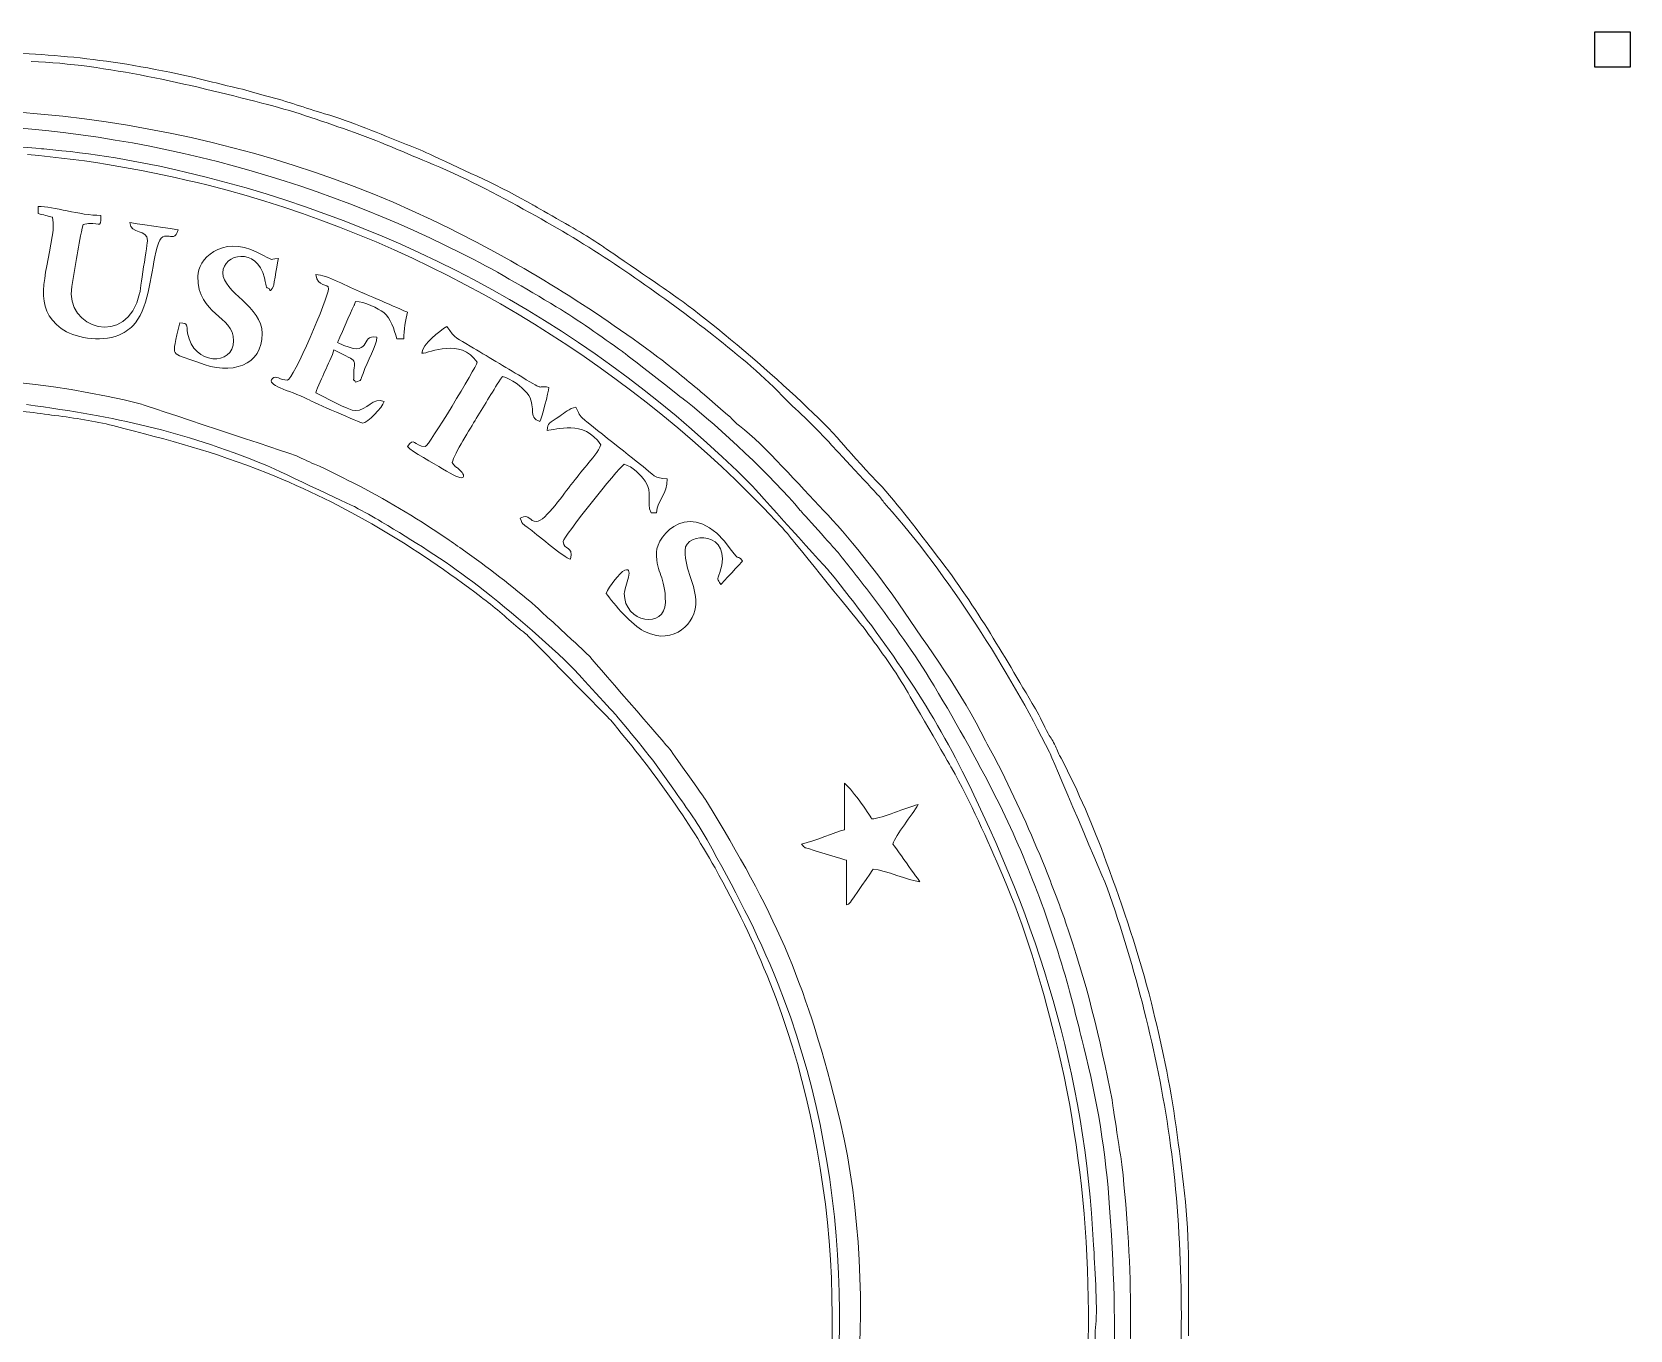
# Model space of a CAD drawing. Header units: inches. Extents: x -12.2 to 15.6, y -12.7 to 11.4.
# Drawn here: x 0.69 to 15.6, y -0.73 to 11.38 of the extents above; entities that cross this region are included whole.
import ezdxf

# ---------------------------------------------------------------- set-up
doc = ezdxf.new("R2010")
doc.units = ezdxf.units.IN
doc.header["$MEASUREMENT"] = 0
doc.header["$XCLIPFRAME"] = 0
doc.layers.add('Layer 1', color=7, linetype='Continuous')
picture_1 = doc.add_image_def('image1.jpg', size_in_pixel=(1703, 1700))

msp = doc.modelspace()

# ---------------------------------------------------------------- linework, layer by layer
at = {"layer": 'Layer 1', "color": 6, "lineweight": 9}
for points, knots in [([(0.308, 11.193), (0.308, 11.193), (0.948, 11.178), (1.534, 11.121), (2.337, 10.926)], [0.01315789, 0.01315789, 0.01315789, 0.01315789, 0.0131579, 0.02631579, 0.02631579, 0.02631579, 0.02631579]), ([(0.682, 11.11), (0.682, 11.11), (1.393, 11.079), (2.145, 10.897), (2.834, 10.721)], [0.31147541, 0.31147541, 0.31147541, 0.31147541, 0.31147542, 0.32786885, 0.32786885, 0.32786885, 0.32786885]), ([(2.337, 10.926), (2.337, 10.926), (2.433, 10.902), (2.518, 10.88), (2.619, 10.857)], [0.02631579, 0.02631579, 0.02631579, 0.02631579, 0.0263158, 0.03947368, 0.03947368, 0.03947368, 0.03947368]), ([(4.588, 9.549), (4.588, 9.549), (2.739, 10.474), (0.516, 10.847), (-1.71, 10.593)], [0.70175439, 0.70175439, 0.70175439, 0.70175439, 0.7017544, 0.71929825, 0.71929825, 0.71929825, 0.71929825]), ([(2.619, 10.857), (2.619, 10.857), (2.709, 10.838), (2.785, 10.809), (2.881, 10.785)], [0.03947368, 0.03947368, 0.03947368, 0.03947368, 0.03947369, 0.05263158, 0.05263158, 0.05263158, 0.05263158]), ([(2.881, 10.785), (2.881, 10.785), (3.078, 10.736), (3.233, 10.676), (3.42, 10.621)], [0.05263158, 0.05263158, 0.05263158, 0.05263158, 0.05263159, 0.06578947, 0.06578947, 0.06578947, 0.06578947]), ([(2.834, 10.721), (2.834, 10.721), (3.114, 10.651), (3.369, 10.561), (3.647, 10.464)], [0.32786885, 0.32786885, 0.32786885, 0.32786885, 0.32786886, 0.3442623, 0.3442623, 0.3442623, 0.3442623]), ([(3.42, 10.621), (3.42, 10.621), (3.672, 10.547), (3.936, 10.433), (4.185, 10.333)], [0.06578947, 0.06578947, 0.06578947, 0.06578947, 0.06578948, 0.07894737, 0.07894737, 0.07894737, 0.07894737]), ([(-0.338, 10.524), (-0.338, 10.524), (1.443, 10.524), (3.141, 10.097), (4.694, 9.321)], [0.47368421, 0.47368421, 0.47368421, 0.47368421, 0.47368422, 0.49122807, 0.49122807, 0.49122807, 0.49122807]), ([(3.647, 10.464), (3.647, 10.464), (3.917, 10.37), (4.171, 10.256), (4.433, 10.147)], [0.3442623, 0.3442623, 0.3442623, 0.3442623, 0.34426231, 0.36065574, 0.36065574, 0.36065574, 0.36065574]), ([(0.8, 10.292), (0.8, 10.292), (0.8, 10.292), (0.323, 10.333), (0.323, 10.333)], [0.73584906, 0.73584906, 0.73584906, 0.73584906, 0.73584907, 0.75471698, 0.75471698, 0.75471698, 0.75471698]), ([(2.123, 10.077), (2.123, 10.077), (1.699, 10.177), (1.242, 10.255), (0.8, 10.292)], [0.71698113, 0.71698113, 0.71698113, 0.71698113, 0.71698114, 0.73584906, 0.73584906, 0.73584906, 0.73584906]), ([(4.185, 10.333), (4.185, 10.333), (4.273, 10.298), (4.349, 10.269), (4.432, 10.229)], [0.07894737, 0.07894737, 0.07894737, 0.07894737, 0.07894738, 0.09210526, 0.09210526, 0.09210526, 0.09210526]), ([(0.647, 10.239), (0.647, 10.239), (1.21, 10.195), (1.795, 10.087), (2.333, 9.953)], [0.01818182, 0.01818182, 0.01818182, 0.01818182, 0.01818183, 0.03636364, 0.03636364, 0.03636364, 0.03636364]), ([(4.432, 10.229), (4.432, 10.229), (4.743, 10.08), (5.063, 9.945), (5.361, 9.771)], [0.09210526, 0.09210526, 0.09210526, 0.09210526, 0.09210527, 0.10526316, 0.10526316, 0.10526316, 0.10526316]), ([(4.433, 10.147), (4.433, 10.147), (4.765, 10.009), (5.079, 9.84), (5.39, 9.667)], [0.36065574, 0.36065574, 0.36065574, 0.36065574, 0.36065575, 0.37704918, 0.37704918, 0.37704918, 0.37704918]), ([(7.406, 7.152), (7.406, 7.152), (5.948, 8.609), (4.158, 9.594), (2.123, 10.077)], [0.69811321, 0.69811321, 0.69811321, 0.69811321, 0.69811322, 0.71698113, 0.71698113, 0.71698113, 0.71698113]), ([(2.333, 9.953), (2.333, 9.953), (4.226, 9.482), (6.027, 8.431), (7.381, 7.077)], [0.03636364, 0.03636364, 0.03636364, 0.03636364, 0.03636365, 0.05454545, 0.05454545, 0.05454545, 0.05454545]), ([(1.333, 9.672), (1.333, 9.672), (1.133, 9.672), (0.888, 9.756), (0.748, 9.756)], [0.8125, 0.8125, 0.8125, 0.8125, 0.81250001, 0.875, 0.875, 0.875, 0.875]), ([(0.748, 9.756), (0.748, 9.756), (0.748, 9.756), (0.748, 9.689), (0.748, 9.689)], [0.875, 0.875, 0.875, 0.875, 0.875, 1, 1, 1, 1]), ([(5.361, 9.771), (5.361, 9.771), (5.361, 9.771), (5.807, 9.515), (5.807, 9.515)], [0.10526316, 0.10526316, 0.10526316, 0.10526316, 0.10526317, 0.11842105, 0.11842105, 0.11842105, 0.11842105]), ([(0.882, 9.655), (0.882, 9.655), (0.889, 9.569), (0.894, 9.582), (0.877, 9.476)], [0.0625, 0.0625, 0.0625, 0.0625, 0.06250001, 0.125, 0.125, 0.125, 0.125]), ([(1.06, 9.008), (1.06, 9.008), (1.096, 9.214), (1.123, 9.401), (1.166, 9.588)], [0.6875, 0.6875, 0.6875, 0.6875, 0.68750001, 0.75, 0.75, 0.75, 0.75]), ([(1.166, 9.588), (1.166, 9.588), (1.32, 9.629), (1.33, 9.525), (1.333, 9.672)], [0.75, 0.75, 0.75, 0.75, 0.75000001, 0.8125, 0.8125, 0.8125, 0.8125]), ([(2.052, 9.538), (2.052, 9.538), (2.052, 9.538), (1.601, 9.605), (1.601, 9.605)], [0.4375, 0.4375, 0.4375, 0.4375, 0.43750001, 0.5, 0.5, 0.5, 0.5]), ([(1.601, 9.605), (1.601, 9.605), (1.611, 9.488), (1.768, 9.55), (1.768, 9.438)], [0.5, 0.5, 0.5, 0.5, 0.50000001, 0.5625, 0.5625, 0.5625, 0.5625]), ([(1.844, 9.328), (1.844, 9.328), (1.904, 9.614), (2.009, 9.375), (2.052, 9.538)], [0.375, 0.375, 0.375, 0.375, 0.37500001, 0.4375, 0.4375, 0.4375, 0.4375]), ([(6.53, 8.349), (6.53, 8.349), (5.915, 8.81), (5.275, 9.206), (4.588, 9.549)], [0.68421053, 0.68421053, 0.68421053, 0.68421053, 0.68421054, 0.70175439, 0.70175439, 0.70175439, 0.70175439]), ([(5.39, 9.667), (5.39, 9.667), (5.928, 9.368), (6.43, 9.025), (6.917, 8.652)], [0.37704918, 0.37704918, 0.37704918, 0.37704918, 0.37704919, 0.39344262, 0.39344262, 0.39344262, 0.39344262]), ([(0.877, 9.476), (0.877, 9.476), (0.817, 9.079), (0.697, 8.817), (0.963, 8.616)], [0.125, 0.125, 0.125, 0.125, 0.12500001, 0.1875, 0.1875, 0.1875, 0.1875]), ([(1.768, 9.438), (1.768, 9.438), (1.768, 9.438), (1.694, 8.944), (1.694, 8.944)], [0.5625, 0.5625, 0.5625, 0.5625, 0.56250001, 0.625, 0.625, 0.625, 0.625]), ([(2.794, 9.327), (2.794, 9.327), (2.451, 9.496), (2.236, 9.254), (2.236, 9.104)], [0.8461538, 0.8461538, 0.8461538, 0.8461538, 0.8461539, 1, 1, 1, 1]), ([(5.807, 9.515), (5.807, 9.515), (5.882, 9.469), (5.948, 9.427), (6.021, 9.378)], [0.11842105, 0.11842105, 0.11842105, 0.11842105, 0.11842106, 0.13157895, 0.13157895, 0.13157895, 0.13157895]), ([(1.629, 8.641), (1.629, 8.641), (1.773, 8.786), (1.797, 9.104), (1.844, 9.328)], [0.3125, 0.3125, 0.3125, 0.3125, 0.31250001, 0.375, 0.375, 0.375, 0.375]), ([(2.47, 9.137), (2.47, 9.137), (2.47, 9.318), (2.792, 9.38), (2.858, 9.09)], [0.46153846, 0.46153846, 0.46153846, 0.46153846, 0.46153847, 0.53846154, 0.53846154, 0.53846154, 0.53846154]), ([(2.988, 9.271), (2.988, 9.271), (2.882, 9.262), (2.97, 9.24), (2.794, 9.327)], [0.76923077, 0.76923077, 0.76923077, 0.76923077, 0.76923078, 0.84615385, 0.84615385, 0.84615385, 0.84615385]), ([(2.943, 9.013), (2.943, 9.013), (2.943, 9.013), (2.988, 9.271), (2.988, 9.271)], [0.69230769, 0.69230769, 0.69230769, 0.69230769, 0.6923077, 0.76923077, 0.76923077, 0.76923077, 0.76923077]), ([(4.694, 9.321), (4.694, 9.321), (4.996, 9.169), (5.292, 8.993), (5.58, 8.82)], [0.49122807, 0.49122807, 0.49122807, 0.49122807, 0.49122808, 0.50877193, 0.50877193, 0.50877193, 0.50877193]), ([(6.021, 9.378), (6.021, 9.378), (6.021, 9.378), (6.636, 8.956), (6.636, 8.956)], [0.13157895, 0.13157895, 0.13157895, 0.13157895, 0.13157896, 0.14473684, 0.14473684, 0.14473684, 0.14473684]), ([(2.838, 8.569), (2.838, 8.569), (2.838, 8.823), (2.47, 8.955), (2.47, 9.137)], [0.38461538, 0.38461538, 0.38461538, 0.38461538, 0.38461539, 0.46153846, 0.46153846, 0.46153846, 0.46153846]), ([(3.772, 8.951), (3.772, 8.951), (3.635, 9.007), (3.437, 9.118), (3.339, 9.12)], [0.875, 0.875, 0.875, 0.875, 0.87500001, 0.91666667, 0.91666667, 0.91666667, 0.91666667]), ([(3.339, 9.12), (3.339, 9.12), (3.35, 8.995), (3.456, 9.045), (3.456, 8.987)], [0.91666667, 0.91666667, 0.91666667, 0.91666667, 0.91666668, 1, 1, 1, 1]), ([(1.694, 8.944), (1.694, 8.944), (1.577, 8.427), (0.992, 8.617), (1.06, 9.008)], [0.625, 0.625, 0.625, 0.625, 0.62500001, 0.6875, 0.6875, 0.6875, 0.6875]), ([(2.858, 9.09), (2.858, 9.09), (2.883, 8.98), (2.865, 9.004), (2.905, 8.987)], [0.53846154, 0.53846154, 0.53846154, 0.53846154, 0.53846155, 0.61538462, 0.61538462, 0.61538462, 0.61538462]), ([(2.905, 8.987), (2.905, 8.987), (2.906, 8.986), (2.908, 8.937), (2.943, 9.013)], [0.61538462, 0.61538462, 0.61538462, 0.61538462, 0.61538463, 0.69230769, 0.69230769, 0.69230769, 0.69230769]), ([(3.456, 8.987), (3.456, 8.91), (3.125, 8.134), (3.072, 8.134), (3.072, 8.134), (3.002, 8.134), (2.968, 8.184), (2.934, 8.151)], [0, 0, 0, 0, 0.04166667, 0.04166667, 0.04166667, 0.04166668, 0.08333333, 0.08333333, 0.08333333, 0.08333333]), ([(4.192, 8.769), (4.192, 8.769), (4.192, 8.769), (3.772, 8.951), (3.772, 8.951)], [0.83333333, 0.83333333, 0.83333333, 0.83333333, 0.83333334, 0.875, 0.875, 0.875, 0.875]), ([(6.636, 8.956), (6.636, 8.956), (7.043, 8.68), (8.024, 7.84), (8.295, 7.489)], [0.14473684, 0.14473684, 0.14473684, 0.14473684, 0.14473685, 0.15789474, 0.15789474, 0.15789474, 0.15789474]), ([(3.54, 8.485), (3.54, 8.485), (3.54, 8.485), (3.683, 8.811), (3.683, 8.811)], [0.58333333, 0.58333333, 0.58333333, 0.58333333, 0.58333334, 0.625, 0.625, 0.625, 0.625]), ([(3.683, 8.811), (3.683, 8.811), (3.709, 8.87), (3.69, 8.804), (3.707, 8.87)], [0.625, 0.625, 0.625, 0.625, 0.62500001, 0.66666667, 0.66666667, 0.66666667, 0.66666667]), ([(3.707, 8.87), (3.707, 8.87), (3.792, 8.868), (3.92, 8.806), (3.971, 8.765)], [0.66666667, 0.66666667, 0.66666667, 0.66666667, 0.66666668, 0.70833333, 0.70833333, 0.70833333, 0.70833333]), ([(5.58, 8.82), (5.58, 8.82), (5.789, 8.695), (5.999, 8.542), (6.198, 8.402)], [0.50877193, 0.50877193, 0.50877193, 0.50877193, 0.50877194, 0.52631579, 0.52631579, 0.52631579, 0.52631579]), ([(2.069, 8.669), (2.069, 8.669), (1.987, 8.316), (1.979, 8.404), (2.236, 8.301)], [0.23076923, 0.23076923, 0.23076923, 0.23076923, 0.23076924, 0.30769231, 0.30769231, 0.30769231, 0.30769231]), ([(2.141, 8.574), (2.141, 8.574), (2.128, 8.653), (2.154, 8.662), (2.069, 8.669)], [0.15384615, 0.15384615, 0.15384615, 0.15384615, 0.15384616, 0.23076923, 0.23076923, 0.23076923, 0.23076923]), ([(3.971, 8.765), (3.971, 8.765), (4.037, 8.711), (4.07, 8.612), (4.092, 8.519)], [0.70833333, 0.70833333, 0.70833333, 0.70833333, 0.70833334, 0.75, 0.75, 0.75, 0.75]), ([(4.159, 8.519), (4.159, 8.519), (4.159, 8.601), (4.176, 8.701), (4.192, 8.769)], [0.79166667, 0.79166667, 0.79166667, 0.79166667, 0.79166668, 0.83333333, 0.83333333, 0.83333333, 0.83333333]), ([(6.917, 8.652), (6.917, 8.652), (7.15, 8.474), (7.396, 8.275), (7.607, 8.072)], [0.39344262, 0.39344262, 0.39344262, 0.39344262, 0.39344263, 0.40983607, 0.40983607, 0.40983607, 0.40983607]), ([(0.963, 8.616), (0.963, 8.616), (1.075, 8.531), (1.323, 8.486), (1.499, 8.554)], [0.1875, 0.1875, 0.1875, 0.1875, 0.18750001, 0.25, 0.25, 0.25, 0.25]), ([(1.499, 8.554), (1.499, 8.554), (1.534, 8.567), (1.601, 8.613), (1.629, 8.641)], [0.25, 0.25, 0.25, 0.25, 0.25000001, 0.3125, 0.3125, 0.3125, 0.3125]), ([(2.57, 8.502), (2.57, 8.502), (2.57, 8.263), (2.194, 8.271), (2.141, 8.574)], [0.07692308, 0.07692308, 0.07692308, 0.07692308, 0.07692309, 0.15384615, 0.15384615, 0.15384615, 0.15384615]), ([(2.236, 8.301), (2.236, 8.301), (2.557, 8.173), (2.838, 8.271), (2.838, 8.569)], [0.30769231, 0.30769231, 0.30769231, 0.30769231, 0.30769232, 0.38461538, 0.38461538, 0.38461538, 0.38461538]), ([(3.908, 8.535), (3.908, 8.535), (3.735, 8.572), (3.884, 8.32), (3.54, 8.485)], [0.54166667, 0.54166667, 0.54166667, 0.54166667, 0.54166668, 0.58333333, 0.58333333, 0.58333333, 0.58333333]), ([(3.778, 8.198), (3.778, 8.198), (3.822, 8.314), (3.901, 8.457), (3.908, 8.535)], [0.5, 0.5, 0.5, 0.5, 0.50000001, 0.54166667, 0.54166667, 0.54166667, 0.54166667]), ([(4.092, 8.519), (4.092, 8.519), (4.092, 8.519), (4.159, 8.519), (4.159, 8.519)], [0.75, 0.75, 0.75, 0.75, 0.75000001, 0.79166667, 0.79166667, 0.79166667, 0.79166667]), ([(4.56, 8.636), (4.56, 8.636), (4.49, 8.589), (4.333, 8.475), (4.326, 8.385)], [0.8823529, 0.8823529, 0.8823529, 0.8823529, 0.882353, 1, 1, 1, 1]), ([(4.778, 8.453), (4.778, 8.453), (4.659, 8.524), (4.639, 8.517), (4.56, 8.636)], [0.82352941, 0.82352941, 0.82352941, 0.82352941, 0.82352942, 0.88235294, 0.88235294, 0.88235294, 0.88235294]), ([(3.423, 8.218), (3.423, 8.218), (3.446, 8.272), (3.495, 8.367), (3.507, 8.418)], [0.33333333, 0.33333333, 0.33333333, 0.33333333, 0.33333334, 0.375, 0.375, 0.375, 0.375]), ([(3.507, 8.418), (3.507, 8.418), (3.756, 8.286), (3.691, 8.354), (3.691, 8.168)], [0.375, 0.375, 0.375, 0.375, 0.37500001, 0.41666667, 0.41666667, 0.41666667, 0.41666667]), ([(5.018, 8.309), (5.018, 8.309), (4.932, 8.36), (4.86, 8.403), (4.778, 8.453)], [0.76470588, 0.76470588, 0.76470588, 0.76470588, 0.76470589, 0.82352941, 0.82352941, 0.82352941, 0.82352941]), ([(6.198, 8.402), (6.198, 8.402), (6.198, 8.402), (6.79, 7.941), (6.79, 7.941)], [0.52631579, 0.52631579, 0.52631579, 0.52631579, 0.5263158, 0.54385965, 0.54385965, 0.54385965, 0.54385965]), ([(-3.579, 7.53), (-3.579, 7.53), (-1.929, 8.189), (-0.018, 8.349), (1.711, 7.91)], [0.41860465, 0.41860465, 0.41860465, 0.41860465, 0.41860466, 0.44186047, 0.44186047, 0.44186047, 0.44186047]), ([(3.339, 8.017), (3.339, 8.017), (3.352, 8.071), (3.4, 8.167), (3.423, 8.218)], [0.29166667, 0.29166667, 0.29166667, 0.29166667, 0.29166668, 0.33333333, 0.33333333, 0.33333333, 0.33333333]), ([(4.844, 8.301), (4.844, 8.301), (4.832, 8.255), (4.389, 7.516), (4.359, 7.516)], [0.05882353, 0.05882353, 0.05882353, 0.05882353, 0.05882354, 0.11764706, 0.11764706, 0.11764706, 0.11764706]), ([(5.259, 8.164), (5.259, 8.164), (5.174, 8.215), (5.105, 8.256), (5.018, 8.309)], [0.70588235, 0.70588235, 0.70588235, 0.70588235, 0.70588236, 0.76470588, 0.76470588, 0.76470588, 0.76470588]), ([(6.919, 8.036), (6.919, 8.036), (6.787, 8.143), (6.667, 8.247), (6.53, 8.349)], [0.66666667, 0.66666667, 0.66666667, 0.66666667, 0.66666668, 0.68421053, 0.68421053, 0.68421053, 0.68421053]), ([(2.934, 8.151), (2.934, 8.151), (2.868, 8.085), (3.084, 8.045), (3.261, 7.956)], [0.08333333, 0.08333333, 0.08333333, 0.08333333, 0.08333334, 0.125, 0.125, 0.125, 0.125]), ([(3.691, 8.168), (3.691, 8.168), (3.691, 8.104), (3.685, 8.161), (3.707, 8.117)], [0.41666667, 0.41666667, 0.41666667, 0.41666667, 0.41666668, 0.45833333, 0.45833333, 0.45833333, 0.45833333]), ([(3.707, 8.117), (3.707, 8.117), (3.769, 8.134), (3.753, 8.132), (3.778, 8.198)], [0.45833333, 0.45833333, 0.45833333, 0.45833333, 0.45833334, 0.5, 0.5, 0.5, 0.5]), ([(4.834, 7.776), (4.834, 7.776), (4.918, 7.915), (4.992, 8.039), (5.078, 8.168)], [0.41176471, 0.41176471, 0.41176471, 0.41176471, 0.41176472, 0.47058824, 0.47058824, 0.47058824, 0.47058824]), ([(5.078, 8.168), (5.078, 8.168), (5.163, 8.148), (5.258, 8.074), (5.308, 8.013)], [0.47058824, 0.47058824, 0.47058824, 0.47058824, 0.47058825, 0.52941176, 0.52941176, 0.52941176, 0.52941176]), ([(5.513, 8.067), (5.513, 8.067), (5.382, 8.095), (5.503, 8.017), (5.259, 8.164)], [0.64705882, 0.64705882, 0.64705882, 0.64705882, 0.64705883, 0.70588235, 0.70588235, 0.70588235, 0.70588235]), ([(5.429, 7.75), (5.429, 7.75), (5.445, 7.783), (5.509, 8.021), (5.513, 8.067)], [0.58823529, 0.58823529, 0.58823529, 0.58823529, 0.5882353, 0.64705882, 0.64705882, 0.64705882, 0.64705882]), ([(7.607, 8.072), (7.607, 8.072), (7.642, 8.038), (7.664, 8.014), (7.698, 7.98)], [0.40983607, 0.40983607, 0.40983607, 0.40983607, 0.40983608, 0.42622951, 0.42622951, 0.42622951, 0.42622951]), ([(2.879, 7.339), (2.879, 7.339), (2.035, 7.676), (1.507, 7.784), (0.639, 7.908)], [0.69047619, 0.69047619, 0.69047619, 0.69047619, 0.6904762, 0.71428571, 0.71428571, 0.71428571, 0.71428571]), ([(1.711, 7.91), (1.711, 7.91), (1.711, 7.91), (3.129, 7.439), (3.129, 7.439)], [0.44186047, 0.44186047, 0.44186047, 0.44186047, 0.44186048, 0.46511628, 0.46511628, 0.46511628, 0.46511628]), ([(3.261, 7.956), (3.261, 7.956), (3.31, 7.931), (3.759, 7.733), (3.774, 7.733)], [0.125, 0.125, 0.125, 0.125, 0.12500001, 0.16666667, 0.16666667, 0.16666667, 0.16666667]), ([(3.707, 7.85), (3.707, 7.85), (3.643, 7.85), (3.4, 7.985), (3.339, 8.017)], [0.25, 0.25, 0.25, 0.25, 0.25000001, 0.29166667, 0.29166667, 0.29166667, 0.29166667]), ([(3.975, 7.934), (3.975, 7.934), (3.873, 7.982), (3.816, 7.85), (3.707, 7.85)], [0.20833333, 0.20833333, 0.20833333, 0.20833333, 0.20833334, 0.25, 0.25, 0.25, 0.25]), ([(3.774, 7.733), (3.774, 7.733), (3.819, 7.733), (3.961, 7.882), (3.975, 7.934)], [0.16666667, 0.16666667, 0.16666667, 0.16666667, 0.16666668, 0.20833333, 0.20833333, 0.20833333, 0.20833333]), ([(5.308, 8.013), (5.308, 8.013), (5.405, 7.894), (5.306, 7.782), (5.429, 7.75)], [0.52941176, 0.52941176, 0.52941176, 0.52941176, 0.52941177, 0.58823529, 0.58823529, 0.58823529, 0.58823529]), ([(6.79, 7.941), (6.79, 7.941), (7.105, 7.693), (7.598, 7.229), (7.858, 6.919)], [0.54385965, 0.54385965, 0.54385965, 0.54385965, 0.54385966, 0.56140351, 0.56140351, 0.56140351, 0.56140351]), ([(7.205, 7.788), (7.205, 7.788), (7.205, 7.788), (6.919, 8.036), (6.919, 8.036)], [0.64912281, 0.64912281, 0.64912281, 0.64912281, 0.64912282, 0.66666667, 0.66666667, 0.66666667, 0.66666667]), ([(7.698, 7.98), (7.698, 7.98), (7.848, 7.829), (8.009, 7.688), (8.15, 7.528)], [0.42622951, 0.42622951, 0.42622951, 0.42622951, 0.42622952, 0.44262295, 0.44262295, 0.44262295, 0.44262295]), ([(0.348, 7.867), (0.348, 7.867), (0.544, 7.856), (0.732, 7.827), (0.904, 7.805)], [0.930521092, 0.930521092, 0.930521092, 0.930521092, 0.930521102, 0.931761787, 0.931761787, 0.931761787, 0.931761787]), ([(0.904, 7.805), (0.904, 7.805), (1.087, 7.781), (1.276, 7.753), (1.444, 7.71)], [0.931761787, 0.931761787, 0.931761787, 0.931761787, 0.931761797, 0.933002481, 0.933002481, 0.933002481, 0.933002481]), ([(4.61, 7.365), (4.61, 7.365), (4.63, 7.45), (4.781, 7.687), (4.834, 7.776)], [0.35294118, 0.35294118, 0.35294118, 0.35294118, 0.35294119, 0.41176471, 0.41176471, 0.41176471, 0.41176471]), ([(5.613, 7.8), (5.613, 7.8), (5.511, 7.728), (5.502, 7.738), (5.496, 7.666)], [0.8947368, 0.8947368, 0.8947368, 0.8947368, 0.8947369, 1, 1, 1, 1]), ([(5.763, 7.883), (5.763, 7.883), (5.703, 7.869), (5.658, 7.832), (5.613, 7.8)], [0.84210526, 0.84210526, 0.84210526, 0.84210526, 0.84210527, 0.89473684, 0.89473684, 0.89473684, 0.89473684]), ([(5.844, 7.763), (5.844, 7.763), (5.791, 7.807), (5.794, 7.826), (5.763, 7.883)], [0.78947368, 0.78947368, 0.78947368, 0.78947368, 0.78947369, 0.84210526, 0.84210526, 0.84210526, 0.84210526]), ([(6.375, 7.341), (6.375, 7.341), (6.375, 7.341), (5.844, 7.763), (5.844, 7.763)], [0.73684211, 0.73684211, 0.73684211, 0.73684211, 0.73684212, 0.78947368, 0.78947368, 0.78947368, 0.78947368]), ([(7.292, 7.707), (7.292, 7.707), (7.253, 7.737), (7.238, 7.754), (7.205, 7.788)], [0.63157895, 0.63157895, 0.63157895, 0.63157895, 0.63157896, 0.64912281, 0.64912281, 0.64912281, 0.64912281]), ([(1.444, 7.71), (1.444, 7.71), (2.005, 7.566), (2.351, 7.479), (2.888, 7.265)], [0.933002481, 0.933002481, 0.933002481, 0.933002481, 0.933002491, 0.934243176, 0.934243176, 0.934243176, 0.934243176]), ([(4.359, 7.516), (4.359, 7.516), (4.246, 7.516), (4.26, 7.614), (4.192, 7.516)], [0.11764706, 0.11764706, 0.11764706, 0.11764706, 0.11764707, 0.17647059, 0.17647059, 0.17647059, 0.17647059]), ([(8.075, 6.918), (8.075, 6.918), (7.854, 7.147), (7.528, 7.524), (7.292, 7.707)], [0.61403509, 0.61403509, 0.61403509, 0.61403509, 0.6140351, 0.63157895, 0.63157895, 0.63157895, 0.63157895]), ([(4.192, 7.516), (4.192, 7.516), (4.229, 7.465), (4.445, 7.358), (4.52, 7.308)], [0.17647059, 0.17647059, 0.17647059, 0.17647059, 0.1764706, 0.23529412, 0.23529412, 0.23529412, 0.23529412]), ([(5.997, 7.532), (5.997, 7.532), (5.981, 7.472), (5.908, 7.395), (5.868, 7.345)], [0.05263158, 0.05263158, 0.05263158, 0.05263158, 0.05263159, 0.10526316, 0.10526316, 0.10526316, 0.10526316]), ([(8.15, 7.528), (8.15, 7.528), (8.15, 7.528), (8.584, 7.06), (8.584, 7.06)], [0.44262295, 0.44262295, 0.44262295, 0.44262295, 0.44262296, 0.45901639, 0.45901639, 0.45901639, 0.45901639]), ([(8.295, 7.489), (8.295, 7.489), (8.295, 7.489), (8.551, 7.211), (8.551, 7.211)], [0.15789474, 0.15789474, 0.15789474, 0.15789474, 0.15789475, 0.17105263, 0.17105263, 0.17105263, 0.17105263]), ([(3.697, 6.954), (3.697, 6.954), (3.697, 6.954), (2.879, 7.339), (2.879, 7.339)], [0.66666667, 0.66666667, 0.66666667, 0.66666667, 0.66666668, 0.69047619, 0.69047619, 0.69047619, 0.69047619]), ([(3.129, 7.439), (3.129, 7.439), (3.207, 7.407), (3.258, 7.378), (3.325, 7.351)], [0.46511628, 0.46511628, 0.46511628, 0.46511628, 0.46511629, 0.48837209, 0.48837209, 0.48837209, 0.48837209]), ([(3.325, 7.351), (3.325, 7.351), (3.455, 7.298), (3.559, 7.239), (3.685, 7.176)], [0.48837209, 0.48837209, 0.48837209, 0.48837209, 0.4883721, 0.51162791, 0.51162791, 0.51162791, 0.51162791]), ([(4.52, 7.308), (4.52, 7.308), (4.728, 7.171), (4.752, 7.228), (4.679, 7.298)], [0.23529412, 0.23529412, 0.23529412, 0.23529412, 0.23529413, 0.29411765, 0.29411765, 0.29411765, 0.29411765]), ([(4.679, 7.298), (4.679, 7.298), (4.646, 7.33), (4.644, 7.314), (4.61, 7.365)], [0.29411765, 0.29411765, 0.29411765, 0.29411765, 0.29411766, 0.35294118, 0.35294118, 0.35294118, 0.35294118]), ([(5.646, 6.63), (5.646, 6.63), (5.646, 6.666), (6.148, 7.304), (6.215, 7.349)], [0.42105263, 0.42105263, 0.42105263, 0.42105263, 0.42105264, 0.47368421, 0.47368421, 0.47368421, 0.47368421]), ([(5.868, 7.345), (5.868, 7.345), (5.814, 7.279), (5.772, 7.226), (5.718, 7.159)], [0.10526316, 0.10526316, 0.10526316, 0.10526316, 0.10526317, 0.15789474, 0.15789474, 0.15789474, 0.15789474]), ([(6.215, 7.349), (6.215, 7.349), (6.293, 7.33), (6.366, 7.253), (6.409, 7.192)], [0.47368421, 0.47368421, 0.47368421, 0.47368421, 0.47368422, 0.52631579, 0.52631579, 0.52631579, 0.52631579]), ([(6.616, 7.215), (6.616, 7.215), (6.497, 7.215), (6.493, 7.248), (6.375, 7.341)], [0.68421053, 0.68421053, 0.68421053, 0.68421053, 0.68421054, 0.73684211, 0.73684211, 0.73684211, 0.73684211]), ([(2.888, 7.265), (2.888, 7.265), (3.606, 6.98), (4.268, 6.577), (4.878, 6.112)], [0.934243176, 0.934243176, 0.934243176, 0.934243176, 0.934243186, 0.935483871, 0.935483871, 0.935483871, 0.935483871]), ([(3.685, 7.176), (3.685, 7.176), (3.982, 7.027), (4.261, 6.857), (4.536, 6.673)], [0.51162791, 0.51162791, 0.51162791, 0.51162791, 0.51162792, 0.53488372, 0.53488372, 0.53488372, 0.53488372]), ([(5.718, 7.159), (5.718, 7.159), (5.671, 7.101), (5.477, 6.814), (5.396, 6.814)], [0.15789474, 0.15789474, 0.15789474, 0.15789474, 0.15789475, 0.21052632, 0.21052632, 0.21052632, 0.21052632]), ([(6.409, 7.192), (6.409, 7.192), (6.488, 7.08), (6.418, 6.997), (6.465, 6.897)], [0.52631579, 0.52631579, 0.52631579, 0.52631579, 0.5263158, 0.57894737, 0.57894737, 0.57894737, 0.57894737]), ([(6.516, 6.897), (6.516, 6.897), (6.526, 7.016), (6.616, 7.065), (6.616, 7.215)], [0.63157895, 0.63157895, 0.63157895, 0.63157895, 0.63157896, 0.68421053, 0.68421053, 0.68421053, 0.68421053]), ([(8.551, 7.211), (8.551, 7.211), (8.734, 7.028), (8.94, 6.744), (9.1, 6.539)], [0.17105263, 0.17105263, 0.17105263, 0.17105263, 0.17105264, 0.18421053, 0.18421053, 0.18421053, 0.18421053]), ([(7.217, 6.546), (7.217, 6.546), (6.839, 7.082), (6.516, 6.674), (6.516, 6.529)], [0.8461538, 0.8461538, 0.8461538, 0.8461538, 0.8461539, 1, 1, 1, 1]), ([(7.381, 7.077), (7.381, 7.077), (7.488, 6.97), (7.684, 6.773), (7.776, 6.654)], [0.05454545, 0.05454545, 0.05454545, 0.05454545, 0.05454546, 0.07272727, 0.07272727, 0.07272727, 0.07272727]), ([(8.142, 6.334), (8.142, 6.334), (8.142, 6.334), (7.406, 7.152), (7.406, 7.152)], [0.67924528, 0.67924528, 0.67924528, 0.67924528, 0.67924529, 0.69811321, 0.69811321, 0.69811321, 0.69811321]), ([(8.584, 7.06), (8.584, 7.06), (8.619, 7.024), (8.625, 7.007), (8.66, 6.968)], [0.45901639, 0.45901639, 0.45901639, 0.45901639, 0.4590164, 0.47540984, 0.47540984, 0.47540984, 0.47540984]), ([(3.955, 6.81), (3.955, 6.81), (3.866, 6.864), (3.791, 6.902), (3.697, 6.954)], [0.64285714, 0.64285714, 0.64285714, 0.64285714, 0.64285715, 0.66666667, 0.66666667, 0.66666667, 0.66666667]), ([(5.396, 6.814), (5.396, 6.814), (5.326, 6.814), (5.339, 6.892), (5.245, 6.847)], [0.21052632, 0.21052632, 0.21052632, 0.21052632, 0.21052633, 0.26315789, 0.26315789, 0.26315789, 0.26315789]), ([(6.465, 6.897), (6.465, 6.897), (6.465, 6.897), (6.516, 6.897), (6.516, 6.897)], [0.57894737, 0.57894737, 0.57894737, 0.57894737, 0.57894738, 0.63157895, 0.63157895, 0.63157895, 0.63157895]), ([(7.858, 6.919), (7.858, 6.919), (7.858, 6.919), (8.19, 6.549), (8.19, 6.549)], [0.56140351, 0.56140351, 0.56140351, 0.56140351, 0.56140352, 0.57894737, 0.57894737, 0.57894737, 0.57894737]), ([(8.776, 6.048), (8.776, 6.048), (8.605, 6.299), (8.289, 6.697), (8.075, 6.918)], [0.59649123, 0.59649123, 0.59649123, 0.59649123, 0.59649124, 0.61403509, 0.61403509, 0.61403509, 0.61403509]), ([(8.66, 6.968), (8.66, 6.968), (9.234, 6.324), (9.807, 5.415), (10.182, 4.663)], [0.47540984, 0.47540984, 0.47540984, 0.47540984, 0.47540985, 0.49180328, 0.49180328, 0.49180328, 0.49180328]), ([(4.801, 6.253), (4.801, 6.253), (4.532, 6.457), (4.244, 6.637), (3.955, 6.81)], [0.61904762, 0.61904762, 0.61904762, 0.61904762, 0.61904763, 0.64285714, 0.64285714, 0.64285714, 0.64285714]), ([(5.245, 6.847), (5.245, 6.847), (5.263, 6.779), (5.289, 6.782), (5.34, 6.741)], [0.26315789, 0.26315789, 0.26315789, 0.26315789, 0.2631579, 0.31578947, 0.31578947, 0.31578947, 0.31578947]), ([(5.34, 6.741), (5.34, 6.741), (5.425, 6.674), (5.655, 6.478), (5.713, 6.463)], [0.31578947, 0.31578947, 0.31578947, 0.31578947, 0.31578948, 0.36842105, 0.36842105, 0.36842105, 0.36842105]), ([(6.883, 6.045), (6.883, 6.045), (6.883, 6.244), (6.783, 6.343), (6.783, 6.546), (6.783, 6.546), (6.783, 6.728), (7.241, 6.731), (7.106, 6.338)], [0.4615385, 0.4615385, 0.4615385, 0.4615385, 0.4615385, 0.5384615, 0.5384615, 0.5384615, 0.5384615, 0.6153846, 0.6153846, 0.6153846, 0.6153846]), ([(4.536, 6.673), (4.536, 6.673), (4.601, 6.63), (4.641, 6.599), (4.704, 6.556)], [0.53488372, 0.53488372, 0.53488372, 0.53488372, 0.53488373, 0.55813953, 0.55813953, 0.55813953, 0.55813953]), ([(5.713, 6.463), (5.713, 6.463), (5.745, 6.6), (5.646, 6.538), (5.646, 6.63)], [0.36842105, 0.36842105, 0.36842105, 0.36842105, 0.36842106, 0.42105263, 0.42105263, 0.42105263, 0.42105263]), ([(7.776, 6.654), (7.776, 6.654), (7.776, 6.654), (8.443, 5.832), (8.443, 5.832)], [0.07272727, 0.07272727, 0.07272727, 0.07272727, 0.07272728, 0.09090909, 0.09090909, 0.09090909, 0.09090909]), ([(4.704, 6.556), (4.704, 6.556), (4.945, 6.389), (5.168, 6.211), (5.391, 6.023)], [0.55813953, 0.55813953, 0.55813953, 0.55813953, 0.55813954, 0.58139535, 0.58139535, 0.58139535, 0.58139535]), ([(6.215, 6.145), (6.215, 6.145), (6.215, 6.192), (6.326, 6.429), (6.199, 6.349)], [0.15384615, 0.15384615, 0.15384615, 0.15384615, 0.15384616, 0.23076923, 0.23076923, 0.23076923, 0.23076923]), ([(7.117, 6.229), (7.117, 6.229), (7.117, 6.229), (7.318, 6.446), (7.318, 6.446)], [0.69230769, 0.69230769, 0.69230769, 0.69230769, 0.6923077, 0.76923077, 0.76923077, 0.76923077, 0.76923077]), ([(7.318, 6.446), (7.318, 6.446), (7.267, 6.516), (7.295, 6.435), (7.217, 6.546)], [0.76923077, 0.76923077, 0.76923077, 0.76923077, 0.76923078, 0.84615385, 0.84615385, 0.84615385, 0.84615385]), ([(8.19, 6.549), (8.19, 6.549), (8.295, 6.419), (8.391, 6.302), (8.493, 6.166)], [0.57894737, 0.57894737, 0.57894737, 0.57894737, 0.57894738, 0.59649123, 0.59649123, 0.59649123, 0.59649123]), ([(9.1, 6.539), (9.1, 6.539), (9.491, 6.038), (9.733, 5.602), (10.052, 5.068)], [0.18421053, 0.18421053, 0.18421053, 0.18421053, 0.18421054, 0.19736842, 0.19736842, 0.19736842, 0.19736842]), ([(6.199, 6.349), (6.199, 6.349), (6.192, 6.344), (6.065, 6.211), (6.048, 6.145)], [0.23076923, 0.23076923, 0.23076923, 0.23076923, 0.23076924, 0.30769231, 0.30769231, 0.30769231, 0.30769231]), ([(7.106, 6.338), (7.106, 6.338), (7.08, 6.264), (7.081, 6.282), (7.117, 6.229)], [0.61538462, 0.61538462, 0.61538462, 0.61538462, 0.61538463, 0.69230769, 0.69230769, 0.69230769, 0.69230769]), ([(9.369, 4.485), (9.369, 4.485), (9.038, 5.147), (8.605, 5.76), (8.142, 6.334)], [0.66037736, 0.66037736, 0.66037736, 0.66037736, 0.66037737, 0.67924528, 0.67924528, 0.67924528, 0.67924528]), ([(5.76, 5.422), (5.76, 5.422), (5.502, 5.684), (5.088, 6.035), (4.801, 6.253)], [0.5952381, 0.5952381, 0.5952381, 0.5952381, 0.59523811, 0.61904762, 0.61904762, 0.61904762, 0.61904762]), ([(6.048, 6.145), (6.048, 6.145), (6.118, 6.039), (6.291, 5.848), (6.398, 5.793)], [0.30769231, 0.30769231, 0.30769231, 0.30769231, 0.30769232, 0.38461538, 0.38461538, 0.38461538, 0.38461538]), ([(6.599, 6.061), (6.599, 6.061), (6.599, 5.809), (6.215, 5.868), (6.215, 6.145)], [0.07692308, 0.07692308, 0.07692308, 0.07692308, 0.07692309, 0.15384615, 0.15384615, 0.15384615, 0.15384615]), ([(8.493, 6.166), (8.493, 6.166), (8.694, 5.897), (8.887, 5.639), (9.064, 5.35)], [0.59649123, 0.59649123, 0.59649123, 0.59649123, 0.59649124, 0.61403509, 0.61403509, 0.61403509, 0.61403509]), ([(4.878, 6.112), (4.878, 6.112), (4.997, 6.021), (5.111, 5.925), (5.225, 5.824)], [0.935483871, 0.935483871, 0.935483871, 0.935483871, 0.935483881, 0.936724566, 0.936724566, 0.936724566, 0.936724566]), ([(5.391, 6.023), (5.391, 6.023), (5.419, 5.999), (5.431, 5.982), (5.458, 5.957)], [0.58139535, 0.58139535, 0.58139535, 0.58139535, 0.58139536, 0.60465116, 0.60465116, 0.60465116, 0.60465116]), ([(6.398, 5.793), (6.398, 5.793), (6.692, 5.641), (6.883, 5.893), (6.883, 6.045)], [0.38461538, 0.38461538, 0.38461538, 0.38461538, 0.38461539, 0.46153846, 0.46153846, 0.46153846, 0.46153846]), ([(9.586, 4.769), (9.586, 4.769), (9.362, 5.223), (9.058, 5.632), (8.776, 6.048)], [0.57894737, 0.57894737, 0.57894737, 0.57894737, 0.57894738, 0.59649123, 0.59649123, 0.59649123, 0.59649123]), ([(5.225, 5.824), (5.225, 5.824), (5.26, 5.792), (5.272, 5.79), (5.308, 5.757)], [0.936724566, 0.936724566, 0.936724566, 0.936724566, 0.936724576, 0.937965261, 0.937965261, 0.937965261, 0.937965261]), ([(5.458, 5.957), (5.458, 5.957), (5.458, 5.957), (5.6, 5.832), (5.6, 5.832)], [0.60465116, 0.60465116, 0.60465116, 0.60465116, 0.60465117, 0.62790698, 0.62790698, 0.62790698, 0.62790698]), ([(5.6, 5.832), (5.6, 5.832), (5.696, 5.735), (5.788, 5.66), (5.885, 5.564)], [0.62790698, 0.62790698, 0.62790698, 0.62790698, 0.62790699, 0.65116279, 0.65116279, 0.65116279, 0.65116279]), ([(8.443, 5.832), (8.443, 5.832), (8.583, 5.644), (8.725, 5.451), (8.845, 5.248)], [0.09090909, 0.09090909, 0.09090909, 0.09090909, 0.0909091, 0.10909091, 0.10909091, 0.10909091, 0.10909091]), ([(5.308, 5.757), (5.308, 5.757), (5.308, 5.757), (6.086, 4.963), (6.086, 4.963)], [0.937965261, 0.937965261, 0.937965261, 0.937965261, 0.937965271, 0.939205955, 0.939205955, 0.939205955, 0.939205955]), ([(5.885, 5.564), (5.885, 5.564), (5.885, 5.564), (6.637, 4.695), (6.637, 4.695)], [0.65116279, 0.65116279, 0.65116279, 0.65116279, 0.6511628, 0.6744186, 0.6744186, 0.6744186, 0.6744186]), ([(6.143, 5.003), (6.143, 5.003), (6.143, 5.003), (5.76, 5.422), (5.76, 5.422)], [0.57142857, 0.57142857, 0.57142857, 0.57142857, 0.57142858, 0.5952381, 0.5952381, 0.5952381, 0.5952381]), ([(8.845, 5.248), (8.845, 5.248), (8.845, 5.248), (9.268, 4.518), (9.268, 4.518)], [0.10909091, 0.10909091, 0.10909091, 0.10909091, 0.10909092, 0.12727273, 0.12727273, 0.12727273, 0.12727273]), ([(9.064, 5.35), (9.064, 5.35), (9.289, 4.982), (9.498, 4.608), (9.692, 4.223)], [0.61403509, 0.61403509, 0.61403509, 0.61403509, 0.6140351, 0.63157895, 0.63157895, 0.63157895, 0.63157895]), ([(6.086, 4.963), (6.086, 4.963), (6.451, 4.532), (6.785, 4.077), (7.062, 3.582)], [0.939205955, 0.939205955, 0.939205955, 0.939205955, 0.939205965, 0.94044665, 0.94044665, 0.94044665, 0.94044665]), ([(6.669, 4.326), (6.669, 4.326), (6.507, 4.565), (6.329, 4.782), (6.143, 5.003)], [0.54761905, 0.54761905, 0.54761905, 0.54761905, 0.54761906, 0.57142857, 0.57142857, 0.57142857, 0.57142857]), ([(10.052, 5.068), (10.052, 5.068), (10.1, 4.989), (10.126, 4.917), (10.171, 4.836)], [0.19736842, 0.19736842, 0.19736842, 0.19736842, 0.19736843, 0.21052632, 0.21052632, 0.21052632, 0.21052632]), ([(10.171, 4.836), (10.171, 4.836), (10.198, 4.788), (10.213, 4.773), (10.238, 4.719)], [0.21052632, 0.21052632, 0.21052632, 0.21052632, 0.21052633, 0.22368421, 0.22368421, 0.22368421, 0.22368421]), ([(6.637, 4.695), (6.637, 4.695), (6.637, 4.695), (6.977, 4.216), (6.977, 4.216)], [0.6744186, 0.6744186, 0.6744186, 0.6744186, 0.67441861, 0.69767442, 0.69767442, 0.69767442, 0.69767442]), ([(9.708, 4.54), (9.708, 4.54), (9.667, 4.623), (9.629, 4.683), (9.586, 4.769)], [0.56140351, 0.56140351, 0.56140351, 0.56140351, 0.56140352, 0.57894737, 0.57894737, 0.57894737, 0.57894737]), ([(10.182, 4.663), (10.182, 4.663), (10.182, 4.663), (10.722, 3.397), (10.722, 3.397)], [0.49180328, 0.49180328, 0.49180328, 0.49180328, 0.49180329, 0.50819672, 0.50819672, 0.50819672, 0.50819672]), ([(10.238, 4.719), (10.238, 4.719), (10.25, 4.694), (10.252, 4.684), (10.263, 4.661)], [0.22368421, 0.22368421, 0.22368421, 0.22368421, 0.22368422, 0.23684211, 0.23684211, 0.23684211, 0.23684211]), ([(10.263, 4.661), (10.263, 4.661), (10.277, 4.632), (10.278, 4.633), (10.292, 4.606)], [0.23684211, 0.23684211, 0.23684211, 0.23684211, 0.23684212, 0.25, 0.25, 0.25, 0.25]), ([(9.268, 4.518), (9.268, 4.518), (9.451, 4.192), (9.598, 3.854), (9.747, 3.509)], [0.12727273, 0.12727273, 0.12727273, 0.12727273, 0.12727274, 0.14545455, 0.14545455, 0.14545455, 0.14545455]), ([(10.594, 0.061), (10.594, 0.061), (10.511, 1.679), (10.081, 3.058), (9.369, 4.485)], [0.64150943, 0.64150943, 0.64150943, 0.64150943, 0.64150944, 0.66037736, 0.66037736, 0.66037736, 0.66037736]), ([(10.141, 3.585), (10.141, 3.585), (10.011, 3.909), (9.863, 4.23), (9.708, 4.54)], [0.54385965, 0.54385965, 0.54385965, 0.54385965, 0.54385966, 0.56140351, 0.56140351, 0.56140351, 0.56140351]), ([(10.292, 4.606), (10.292, 4.606), (10.452, 4.293), (10.594, 3.97), (10.713, 3.64)], [0.25, 0.25, 0.25, 0.25, 0.25000001, 0.26315789, 0.26315789, 0.26315789, 0.26315789]), ([(6.989, 3.844), (6.989, 3.844), (6.895, 4.013), (6.779, 4.166), (6.669, 4.326)], [0.52380952, 0.52380952, 0.52380952, 0.52380952, 0.52380953, 0.54761905, 0.54761905, 0.54761905, 0.54761905]), ([(8.522, 4.039), (8.522, 4.039), (8.509, 4.086), (8.31, 4.347), (8.271, 4.373)], [0.76923077, 0.76923077, 0.76923077, 0.76923077, 0.76923078, 0.84615385, 0.84615385, 0.84615385, 0.84615385]), ([(8.271, 4.373), (8.271, 4.373), (8.271, 4.373), (8.271, 3.939), (8.271, 3.939)], [0.8461538, 0.8461538, 0.8461538, 0.8461538, 0.8461539, 1, 1, 1, 1]), ([(6.977, 4.216), (6.977, 4.216), (7.616, 3.166), (7.892, 2.562), (8.197, 1.358)], [0.69767442, 0.69767442, 0.69767442, 0.69767442, 0.69767443, 0.72093023, 0.72093023, 0.72093023, 0.72093023]), ([(9.692, 4.223), (9.692, 4.223), (9.971, 3.666), (10.193, 3.071), (10.36, 2.468)], [0.63157895, 0.63157895, 0.63157895, 0.63157895, 0.63157896, 0.64912281, 0.64912281, 0.64912281, 0.64912281]), ([(8.956, 4.173), (8.956, 4.173), (8.831, 4.143), (8.638, 4.049), (8.522, 4.039)], [0.69230769, 0.69230769, 0.69230769, 0.69230769, 0.6923077, 0.76923077, 0.76923077, 0.76923077, 0.76923077]), ([(8.722, 3.805), (8.722, 3.805), (8.745, 3.89), (8.905, 4.076), (8.956, 4.173)], [0.61538462, 0.61538462, 0.61538462, 0.61538462, 0.61538463, 0.69230769, 0.69230769, 0.69230769, 0.69230769]), ([(7.65, 2.499), (7.65, 2.499), (7.453, 2.993), (7.237, 3.395), (6.989, 3.844)], [0.5, 0.5, 0.5, 0.5, 0.50000001, 0.52380952, 0.52380952, 0.52380952, 0.52380952]), ([(7.87, 3.805), (7.87, 3.805), (7.904, 3.759), (7.893, 3.777), (7.954, 3.756)], [0.07692308, 0.07692308, 0.07692308, 0.07692308, 0.07692309, 0.15384615, 0.15384615, 0.15384615, 0.15384615]), ([(7.954, 3.756), (7.954, 3.756), (7.954, 3.756), (8.288, 3.654), (8.288, 3.654)], [0.15384615, 0.15384615, 0.15384615, 0.15384615, 0.15384616, 0.23076923, 0.23076923, 0.23076923, 0.23076923]), ([(8.973, 3.454), (8.973, 3.454), (8.973, 3.454), (8.722, 3.805), (8.722, 3.805)], [0.53846154, 0.53846154, 0.53846154, 0.53846154, 0.53846155, 0.61538462, 0.61538462, 0.61538462, 0.61538462]), ([(7.062, 3.582), (7.062, 3.582), (7.258, 3.231), (7.425, 2.886), (7.576, 2.508)], [0.94044665, 0.94044665, 0.94044665, 0.94044665, 0.94044666, 0.941687345, 0.941687345, 0.941687345, 0.941687345]), ([(8.288, 3.654), (8.288, 3.654), (8.288, 3.654), (8.288, 3.237), (8.288, 3.237)], [0.23076923, 0.23076923, 0.23076923, 0.23076923, 0.23076924, 0.30769231, 0.30769231, 0.30769231, 0.30769231]), ([(10.333, 3.076), (10.333, 3.076), (10.272, 3.253), (10.208, 3.416), (10.141, 3.585)], [0.52631579, 0.52631579, 0.52631579, 0.52631579, 0.5263158, 0.54385965, 0.54385965, 0.54385965, 0.54385965]), ([(10.713, 3.64), (10.713, 3.64), (10.87, 3.206), (11.02, 2.777), (11.133, 2.321)], [0.26315789, 0.26315789, 0.26315789, 0.26315789, 0.2631579, 0.27631579, 0.27631579, 0.27631579, 0.27631579]), ([(8.327, 3.264), (8.327, 3.264), (8.327, 3.264), (8.538, 3.571), (8.538, 3.571)], [0.38461538, 0.38461538, 0.38461538, 0.38461538, 0.38461539, 0.46153846, 0.46153846, 0.46153846, 0.46153846]), ([(8.538, 3.571), (8.538, 3.571), (8.652, 3.561), (8.87, 3.463), (8.973, 3.454)], [0.46153846, 0.46153846, 0.46153846, 0.46153846, 0.46153847, 0.53846154, 0.53846154, 0.53846154, 0.53846154]), ([(9.747, 3.509), (9.747, 3.509), (9.956, 3.024), (10.105, 2.519), (10.233, 2.006)], [0.14545455, 0.14545455, 0.14545455, 0.14545455, 0.14545456, 0.16363636, 0.16363636, 0.16363636, 0.16363636]), ([(10.722, 3.397), (10.722, 3.397), (10.986, 2.637), (11.186, 1.871), (11.302, 1.069)], [0.50819672, 0.50819672, 0.50819672, 0.50819672, 0.50819673, 0.52459016, 0.52459016, 0.52459016, 0.52459016]), ([(8.288, 3.237), (8.288, 3.237), (8.325, 3.25), (8.301, 3.239), (8.327, 3.264)], [0.30769231, 0.30769231, 0.30769231, 0.30769231, 0.30769232, 0.38461538, 0.38461538, 0.38461538, 0.38461538]), ([(10.766, 1.419), (10.766, 1.419), (10.657, 1.983), (10.52, 2.542), (10.333, 3.076)], [0.50877193, 0.50877193, 0.50877193, 0.50877193, 0.50877194, 0.52631579, 0.52631579, 0.52631579, 0.52631579]), ([(7.576, 2.508), (7.576, 2.508), (8.189, 0.976), (8.369, -1.05), (7.857, -2.868)], [0.941687345, 0.941687345, 0.941687345, 0.941687345, 0.941687355, 0.94292804, 0.94292804, 0.94292804, 0.94292804]), ([(7.892, -2.987), (7.892, -2.987), (8.409, -1.204), (8.317, 0.829), (7.65, 2.499)], [0.47619048, 0.47619048, 0.47619048, 0.47619048, 0.47619049, 0.5, 0.5, 0.5, 0.5]), ([(10.36, 2.468), (10.36, 2.468), (10.412, 2.281), (10.453, 2.11), (10.504, 1.909)], [0.64912281, 0.64912281, 0.64912281, 0.64912281, 0.64912282, 0.66666667, 0.66666667, 0.66666667, 0.66666667]), ([(11.133, 2.321), (11.133, 2.321), (11.222, 1.962), (11.31, 1.564), (11.364, 1.165)], [0.27631579, 0.27631579, 0.27631579, 0.27631579, 0.2763158, 0.28947368, 0.28947368, 0.28947368, 0.28947368]), ([(10.233, 2.006), (10.233, 2.006), (10.561, 0.699), (10.632, -0.765), (10.443, -2.111)], [0.16363636, 0.16363636, 0.16363636, 0.16363636, 0.16363637, 0.18181818, 0.18181818, 0.18181818, 0.18181818]), ([(10.504, 1.909), (10.504, 1.909), (10.626, 1.43), (10.711, 0.907), (10.744, 0.411)], [0.66666667, 0.66666667, 0.66666667, 0.66666667, 0.66666668, 0.68421053, 0.68421053, 0.68421053, 0.68421053]), ([(8.197, 1.358), (8.197, 1.358), (8.606, -0.253), (8.43, -2.267), (7.831, -3.762)], [0.72093023, 0.72093023, 0.72093023, 0.72093023, 0.72093024, 0.74418605, 0.74418605, 0.74418605, 0.74418605]), ([(10.859, 0.81), (10.859, 0.81), (10.859, 0.81), (10.766, 1.419), (10.766, 1.419)], [0.49122807, 0.49122807, 0.49122807, 0.49122807, 0.49122808, 0.50877193, 0.50877193, 0.50877193, 0.50877193]), ([(11.302, 1.069), (11.302, 1.069), (11.424, 0.225), (11.438, -0.726), (11.38, -1.593)], [0.52459016, 0.52459016, 0.52459016, 0.52459016, 0.52459017, 0.54098361, 0.54098361, 0.54098361, 0.54098361]), ([(11.364, 1.165), (11.364, 1.165), (11.418, 0.774), (11.48, 0.332), (11.48, -0.106)], [0.28947368, 0.28947368, 0.28947368, 0.28947368, 0.28947369, 0.30263158, 0.30263158, 0.30263158, 0.30263158]), ([(10.859, -2.009), (10.859, -2.009), (10.966, -1.012), (10.966, -0.187), (10.859, 0.81)], [0.47368421, 0.47368421, 0.47368421, 0.47368421, 0.47368422, 0.49122807, 0.49122807, 0.49122807, 0.49122807]), ([(10.744, 0.411), (10.744, 0.411), (10.839, -0.986), (10.792, -1.683), (10.515, -3.069)], [0.68421053, 0.68421053, 0.68421053, 0.68421053, 0.68421054, 0.70175439, 0.70175439, 0.70175439, 0.70175439]), ([(10.614, -0.677), (10.614, -0.677), (10.633, -0.516), (10.603, -0.11), (10.594, 0.061)], [0.62264151, 0.62264151, 0.62264151, 0.62264151, 0.62264152, 0.64150943, 0.64150943, 0.64150943, 0.64150943]), ([(11.48, -0.106), (11.48, -0.106), (11.48, -0.106), (11.48, -0.784), (11.48, -0.784)], [0.30263158, 0.30263158, 0.30263158, 0.30263158, 0.30263159, 0.31578947, 0.31578947, 0.31578947, 0.31578947]), ([(10.604, -1.186), (10.604, -1.186), (10.629, -1.023), (10.595, -0.841), (10.614, -0.677)], [0.60377358, 0.60377358, 0.60377358, 0.60377358, 0.60377359, 0.62264151, 0.62264151, 0.62264151, 0.62264151])]:
    msp.add_open_spline(points, degree=3, knots=knots, dxfattribs=at)
for points in [[(0.748, 9.689), (0.794, 9.678), (0.836, 9.666), (0.882, 9.655)], [(2.236, 9.104), (2.236, 8.735), (2.57, 8.745), (2.57, 8.502)], [(4.326, 8.385), (4.402, 8.385), (4.686, 8.537), (4.844, 8.301)], [(5.496, 7.666), (5.576, 7.666), (5.837, 7.772), (5.997, 7.532)], [(6.516, 6.529), (6.516, 6.313), (6.599, 6.32), (6.599, 6.061)], [(8.271, 3.939), (8.179, 3.917), (8.004, 3.836), (7.87, 3.805)]]:
    msp.add_open_spline(points, degree=3, dxfattribs=at)

# ---------------------------------------------------------------- pictures from other files: only their frames are drawn
at = {"layer": 'Layer 1', "color": 0}
image = msp.add_image(picture_1, insert=(15.055, -12.392), size_in_units=(23.653, 23.611), dxfattribs=at)
image.set_boundary_path([(15.05, -12.39), (38.71, 11.23)])
image.dxf.flags = 3

doc.saveas('drawing.dxf')
